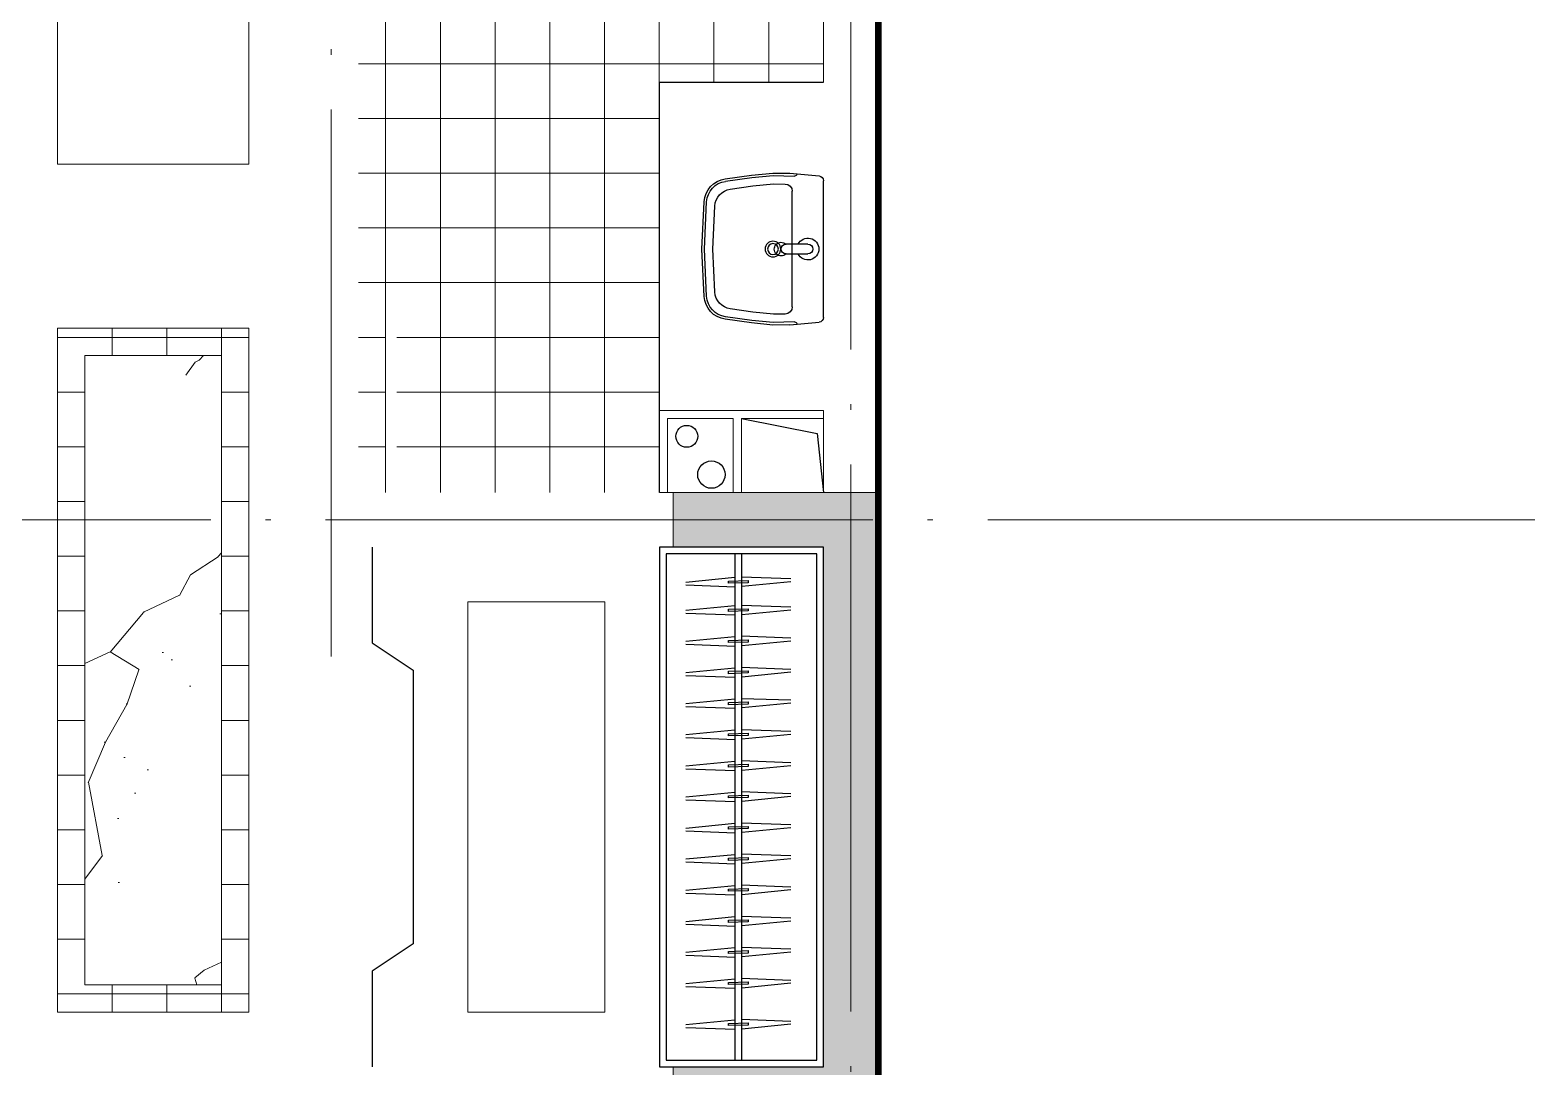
# Model space of a CAD drawing. Extents: x 1117549 to 1295333, y -232649 to -190649.
# Drawn here: x 1186499 to 1191999, y -212667 to -208877 of the extents above; entities that cross this region are included whole.
import ezdxf

# ---------------------------------------------------------------- set-up
doc = ezdxf.new("R2010")
doc.units = 0
doc.header["$LTSCALE"] = 1000
doc.header["$MEASUREMENT"] = 0
for name, pattern in [('ACO-DASHED', [3, 2, -1]), ('DASH', [0.35, 0.25, -0.1]), ('DOTE', [2.42, 2, -0.2, 0.02, -0.2])]:
    doc.linetypes.add(name, pattern=pattern)
for name, color, linetype in [('A-Bath', 185, 'CONTINUOUS'), ('A-Furniture', 252, 'CONTINUOUS'), ('A-Others', 45, 'ACO-DASHED'), ('A-Plumbing', 4, 'CONTINUOUS'), ('图层1', 6, 'CONTINUOUS')]:
    doc.layers.add(name, color=color, linetype=linetype)
for name, color, linetype, lineweight in [('A-c', 30, 'CONTINUOUS', 0), ('A-Wall-2', 123, 'CONTINUOUS', 15), ('dote', 252, 'DOTE', 0), ('PUB_HATCH', 8, 'CONTINUOUS', 0), ('铺地', 147, 'CONTINUOUS', 0)]:
    doc.layers.add(name, color=color, linetype=linetype, lineweight=lineweight)
pattern_1 = [(180, (2354198.9, 0), (0, 200), []), (90, (2354198.9, 0), (200, 1e-14), [])]

# ---------------------------------------------------------------- blocks, each defined once
blk = doc.blocks.new('adfaf')
at = {"layer": 'A-Furniture', "linetype": 'ByBlock', "lineweight": -2}
for p, q in [((1167799.5, -209016.7), (1167799.5, -208416.7)), ((1167799.5, -208416.7), (1169699.5, -208416.7, 0)), ((1167824.5, -208991.7), (1167824.5, -208441.7)), ((1167824.5, -208441.7), (1169674.5, -208441.7, 0)), ((1169674.5, -208441.7, 0), (1169674.5, -208991.7, 0)), ((1169699.5, -208416.7, 0), (1169699.5, -209016.7, 0)), ((1167955.5, -208536.7), (1167937.5, -208715.7)), ((1167965.5, -208536.7), (1167972.5, -208716.7)), ((1168105.5, -208536.7), (1168087.5, -208715.7)), ((1168115.5, -208536.7), (1168122.5, -208716.7)), ((1168218.5, -208536.7), (1168201.5, -208715.7)), ((1168229.5, -208536.7), (1168236.5, -208716.7)), ((1168332.5, -208536.7), (1168315.5, -208715.7)), ((1168343.5, -208536.7), (1168349.5, -208716.7)), ((1168446.5, -208536.7), (1168428.5, -208715.7)), ((1168456.5, -208536.7), (1168463.5, -208716.7)), ((1168559.5, -208536.7), (1168542.5, -208715.7)), ((1168570.5, -208536.7), (1168577.5, -208716.7)), ((1168673.5, -208536.7), (1168656.5, -208715.7)), ((1168684.5, -208536.7), (1168690.5, -208716.7)), ((1168787.5, -208536.7), (1168769.5, -208715.7)), ((1168797.5, -208536.7), (1168804.5, -208716.7)), ((1168900.5, -208536.7), (1168883.5, -208715.7)), ((1168911.5, -208536.7), (1168918.5, -208716.7)), ((1169014.5, -208536.7), (1168997.5, -208715.7)), ((1169025.5, -208536.7), (1169031.5, -208716.7)), ((1169128.5, -208536.7), (1169111.5, -208715.7)), ((1169139.5, -208536.7), (1169145.5, -208716.7)), ((1169242.5, -208536.7), (1169224.5, -208715.7)), ((1169252.5, -208536.7), (1169259.5, -208716.7)), ((1169355.5, -208536.7), (1169338.5, -208715.7)), ((1169366.5, -208536.7), (1169373.5, -208716.7)), ((1169469.5, -208536.7), (1169452.5, -208715.7)), ((1169480.5, -208536.7), (1169486.5, -208716.7)), ((1169572.5, -208536.7), (1169555.5, -208715.7)), ((1169583.5, -208536.7), (1169589.5, -208716.7)), ((1169674.5, -208716.7, 0), (1167824.5, -208716.7)), ((1167952.5, -208692.7), (1167950.5, -208764.7)), ((1167960.5, -208692.7), (1167952.5, -208692.7)), ((1167958.5, -208764.7), (1167960.5, -208692.7)), ((1168102.5, -208692.7), (1168100.5, -208764.7)), ((1168110.5, -208692.7), (1168102.5, -208692.7)), ((1168108.5, -208764.7), (1168110.5, -208692.7)), ((1168215.5, -208692.7), (1168213.5, -208764.7)), ((1168224.5, -208692.7), (1168215.5, -208692.7)), ((1168221.5, -208764.7), (1168224.5, -208692.7)), ((1168329.5, -208692.7), (1168327.5, -208764.7)), ((1168337.5, -208692.7), (1168329.5, -208692.7)), ((1168335.5, -208764.7), (1168337.5, -208692.7)), ((1168443.5, -208692.7), (1168441.5, -208764.7)), ((1168451.5, -208692.7), (1168443.5, -208692.7)), ((1168449.5, -208764.7), (1168451.5, -208692.7)), ((1168556.5, -208692.7), (1168554.5, -208764.7)), ((1168565.5, -208692.7), (1168556.5, -208692.7)), ((1168562.5, -208764.7), (1168565.5, -208692.7)), ((1168670.5, -208692.7), (1168668.5, -208764.7)), ((1168678.5, -208692.7), (1168670.5, -208692.7)), ((1168676.5, -208764.7), (1168678.5, -208692.7)), ((1168784.5, -208692.7), (1168782.5, -208764.7)), ((1168792.5, -208692.7), (1168784.5, -208692.7)), ((1168790.5, -208764.7), (1168792.5, -208692.7)), ((1168897.5, -208692.7), (1168895.5, -208764.7)), ((1168906.5, -208692.7), (1168897.5, -208692.7)), ((1168903.5, -208764.7), (1168906.5, -208692.7)), ((1169011.5, -208692.7), (1169009.5, -208764.7)), ((1169019.5, -208692.7), (1169011.5, -208692.7)), ((1169017.5, -208764.7), (1169019.5, -208692.7)), ((1169125.5, -208692.7), (1169123.5, -208764.7)), ((1169133.5, -208692.7), (1169125.5, -208692.7)), ((1169131.5, -208764.7), (1169133.5, -208692.7)), ((1169239.5, -208692.7), (1169236.5, -208764.7)), ((1169247.5, -208692.7), (1169239.5, -208692.7)), ((1169245.5, -208764.7), (1169247.5, -208692.7)), ((1169352.5, -208692.7), (1169350.5, -208764.7)), ((1169360.5, -208692.7), (1169352.5, -208692.7)), ((1169358.5, -208764.7), (1169360.5, -208692.7)), ((1169466.5, -208692.7), (1169464.5, -208764.7)), ((1169474.5, -208692.7), (1169466.5, -208692.7)), ((1169472.5, -208764.7), (1169474.5, -208692.7)), ((1169569.5, -208692.7), (1169567.5, -208764.7)), ((1169577.5, -208692.7), (1169569.5, -208692.7)), ((1169575.5, -208764.7), (1169577.5, -208692.7)), ((1169674.5, -208740.7, 0), (1167824.5, -208740.7)), ((1167943.5, -208919.7), (1167937.5, -208739.7)), ((1167950.5, -208764.7), (1167958.5, -208764.7)), ((1167954.5, -208919.7), (1167971.5, -208740.7)), ((1168093.5, -208919.7), (1168087.5, -208739.7)), ((1168100.5, -208764.7), (1168108.5, -208764.7)), ((1168104.5, -208919.7), (1168121.5, -208740.7)), ((1168207.5, -208919.7), (1168200.5, -208739.7)), ((1168213.5, -208764.7), (1168221.5, -208764.7)), ((1168218.5, -208919.7), (1168235.5, -208740.7)), ((1168321.5, -208919.7), (1168314.5, -208739.7)), ((1168327.5, -208764.7), (1168335.5, -208764.7)), ((1168331.5, -208919.7), (1168349.5, -208740.7)), ((1168434.5, -208919.7), (1168428.5, -208739.7)), ((1168441.5, -208764.7), (1168449.5, -208764.7)), ((1168445.5, -208919.7), (1168462.5, -208740.7)), ((1168548.5, -208919.7), (1168541.5, -208739.7)), ((1168554.5, -208764.7), (1168562.5, -208764.7)), ((1168559.5, -208919.7), (1168576.5, -208740.7)), ((1168662.5, -208919.7), (1168655.5, -208739.7)), ((1168668.5, -208764.7), (1168676.5, -208764.7)), ((1168672.5, -208919.7), (1168690.5, -208740.7)), ((1168775.5, -208919.7), (1168769.5, -208739.7)), ((1168782.5, -208764.7), (1168790.5, -208764.7)), ((1168786.5, -208919.7), (1168803.5, -208740.7)), ((1168889.5, -208919.7), (1168882.5, -208739.7)), ((1168895.5, -208764.7), (1168903.5, -208764.7)), ((1168900.5, -208919.7), (1168917.5, -208740.7)), ((1169003.5, -208919.7), (1168996.5, -208739.7)), ((1169009.5, -208764.7), (1169017.5, -208764.7)), ((1169014.5, -208919.7), (1169031.5, -208740.7)), ((1169117.5, -208919.7), (1169110.5, -208739.7)), ((1169123.5, -208764.7), (1169131.5, -208764.7)), ((1169127.5, -208919.7), (1169145.5, -208740.7)), ((1169230.5, -208919.7), (1169224.5, -208739.7)), ((1169236.5, -208764.7), (1169245.5, -208764.7)), ((1169241.5, -208919.7), (1169258.5, -208740.7)), ((1169344.5, -208919.7), (1169337.5, -208739.7)), ((1169350.5, -208764.7), (1169358.5, -208764.7)), ((1169355.5, -208919.7), (1169372.5, -208740.7)), ((1169458.5, -208919.7), (1169451.5, -208739.7)), ((1169464.5, -208764.7), (1169472.5, -208764.7)), ((1169468.5, -208919.7), (1169486.5, -208740.7)), ((1169561.5, -208919.7), (1169554.5, -208739.7)), ((1169567.5, -208764.7), (1169575.5, -208764.7)), ((1169571.5, -208919.7), (1169589.5, -208740.7)), ((1169674.5, -208991.7, 0), (1167824.5, -208991.7)), ((1169699.5, -209016.7, 0), (1167799.5, -209016.7))]:
    blk.add_line(p, q, dxfattribs=at)
blk = doc.blocks.new('A-Lavatory-Washbowl-d')
at = {"layer": 'A-Bath'}
for p, q in [((-249.9, 0), (249.9, 0)), ((-277.2, -123.3), (-267.5, -16)), ((277.2, -123.3), (267.5, -16)), ((-266.7, -105.9), (-268.9, -184.4)), ((-18, -137.2), (-18, -57.2)), ((18, -57.2), (18, -137.2)), ((268.9, -184.4), (266.7, -105.9)), ((-277.2, -123.3), (-277.7, -184.8)), ((-237.7, -140.6), (-238, -183.1)), ((-211.3, -114.4), (211.3, -114.4)), ((238, -183.1), (237.7, -140.6)), ((277.7, -184.8), (277.2, -123.3)), ((-277.7, -184.8), (-270.2, -263.3)), ((-268.9, -184.4), (-261.4, -262.3)), ((-238, -183.1), (-230.8, -258.6)), ((230.8, -258.6), (238, -183.1)), ((261.4, -262.3), (268.9, -184.4)), ((270.2, -263.3), (277.7, -184.8)), ((-270.2, -263.3), (-256.2, -359.3)), ((-261.4, -262.3), (-247.5, -358.2)), ((-230.8, -258.6), (-218.9, -340.8)), ((218.9, -340.8), (230.8, -258.6)), ((247.5, -358), (261.4, -262.3)), ((256.2, -359.3), (270.2, -263.3)), ((-173.1, -436.1), (0, -444.4)), ((-172.7, -427.3), (0, -435.6)), ((-156.7, -397.2), (0, -404.8)), ((0, -404.8), (156.7, -397.2)), ((0, -435.6), (172.7, -427.3)), ((0, -444.4), (173.1, -436.1))]:
    blk.add_line(p, q, dxfattribs=at)
for radius in [28.6, 19.8]:
    blk.add_circle((0, -184.8), radius, dxfattribs=at)
for centre, radius, start, end in [((-249.9, -17.6), 17.6, 90, 174.8181), ((0, -57.2), 40, 296.7437, 243.2563), ((0, -57.2), 18, 0, 180), ((249.9, -17.6), 17.6, 5.1819, 90), ((-275.5, -105.8), 8.8, 359.571, 84.8181), ((275.5, -105.8), 8.8, 95.1819, 180.429), ((-211.3, -140.8), 26.4, 90, 179.571), ((-0.4, -155.2), 25, 134.7762, 42.7421), ((0, -137.2), 18, 180, 0), ((211.3, -140.8), 26.4, 0.429, 90), ((-168.9, -348.2), 88, 187.2421, 267.2561), ((-168.9, -348.2), 79.2, 187.2421, 267.2561), ((-153.6, -331.3), 66, 188.2775, 267.2561), ((153.6, -331.3), 66, 272.7439, 351.7186), ((168.8, -348.1), 79.3, 272.8009, 352.815), ((168.9, -348.2), 88, 272.7439, 352.7579)]:
    blk.add_arc(centre, radius, start, end, dxfattribs=at)
blk = doc.blocks.new('dsdgd')
at = {"layer": 'PUB_HATCH'}
h = blk.add_hatch(color=256, dxfattribs=at)
h.paths.add_polyline_path([(1180899.5, -214316.7), (1180699.5, -214316.7), (1180699.5, -212666.7), (1180899.5, -212666.7)])
h.paths.add_polyline_path([(1186399.5, -212666.7), (1185499.5, -212666.7), (1185499.5, -214316.7), (1185699.5, -214316.7), (1185699.5, -212866.7), (1186399.5, -212866.7)])
h.paths.add_polyline_path([(1186399.5, -211466.7), (1184299.5, -211466.7), (1184299.5, -210566.7), (1184499.5, -210566.7), (1184499.5, -211266.7), (1186399.5, -211266.7)])
h.paths.add_polyline_path([(1188849.5, -210566.7), (1189599.5, -210566.7), (1189599.5, -212866.7), (1188849.5, -212866.7), (1188849.5, -212666.7), (1189399.5, -212666.7), (1189399.5, -210766.7), (1188849.5, -210766.7)])
h.paths.add_polyline_path([(1188949.5, -217966.7), (1189599.5, -217966.7), (1189599.5, -216316.7), (1189399.5, -216316.7), (1189399.5, -217766.7), (1188949.5, -217766.7)])
h.paths.add_polyline_path([(1185499.5, -217766.7), (1185174.5, -217766.7), (1185174.5, -217966.7), (1185499.5, -217966.7), (1185499.5, -219016.7), (1185174.5, -219016.7), (1185174.5, -219216.7), (1185699.5, -219216.7), (1185699.5, -217266.7), (1186899.5, -217266.7), (1186899.5, -217966.7), (1187099.5, -217966.7), (1187099.5, -217066.7), (1185499.5, -217066.7)])
h.paths.add_polyline_path([(1180899.5, -217766.7), (1181224.4, -217766.7), (1181224.4, -217966.7), (1180899.5, -217966.7), (1180899.5, -219016.7), (1181224.4, -219016.7), (1181224.4, -219216.7), (1180699.5, -219216.7), (1180699.5, -217066.7), (1180899.5, -217066.7)])
h.paths.add_polyline_path([(1180899.5, -210516.7), (1180899.5, -211466.7), (1180374.5, -211466.7), (1180374.5, -211266.7), (1180699.5, -211266.7), (1180699.5, -210516.7)])
h.paths.add_polyline_path([(1178999.5, -201116.7), (1177799.5, -201116.7), (1177799.5, -201316.7), (1178999.5, -201316.7)])
h.paths.add_polyline_path([(1179049.5, -203316.7), (1178399.5, -203316.7), (1178399.5, -203966.6), (1178599.5, -203966.6), (1178599.5, -203516.7), (1179049.5, -203516.7)])
h.paths.add_polyline_path([(1179074.5, -209266.7), (1179074.5, -209066.7), (1178599.5, -209066.7), (1178599.5, -206966.7), (1180699.5, -206966.7), (1180699.5, -209066.7), (1180174.5, -209066.7), (1180174.5, -209266.7), (1180899.5, -209266.7), (1180899.5, -206766.7), (1178399.5, -206766.7), (1178399.5, -209266.7)])
h.paths.add_polyline_path([(1184299.5, -206166.6), (1184499.5, -206166.6), (1184499.5, -205716.7), (1184949.5, -205716.7), (1184949.5, -205516.7), (1184299.5, -205516.7), (1183849.5, -205516.7), (1183849.5, -205716.7), (1184299.5, -205716.7)])
h.paths.add_polyline_path([(1188949.5, -206966.7), (1189599.5, -206966.7), (1189599.5, -208066.6), (1189399.5, -208066.6), (1189399.5, -207166.7), (1188949.5, -207166.7)])
h.paths.add_polyline_path([(1187049.5, -205516.7), (1187699.5, -205516.7), (1187699.5, -207166.7), (1187499.5, -207166.7), (1187499.5, -205716.7), (1187049.5, -205716.7)])
h.paths.add_polyline_path([(1181799.5, -205716.7), (1180699.5, -205716.7), (1180699.5, -205066.8), (1180899.5, -205066.8), (1180899.5, -205516.7), (1181799.5, -205516.7)])
h.paths.add_polyline_path([(1180249.5, -203316.7), (1180899.5, -203316.7), (1180899.5, -203966.6), (1180699.5, -203966.6), (1180699.5, -203516.7), (1180249.5, -203516.7)])
h.paths.add_polyline_path([(1180249.5, -201116.7), (1180899.5, -201116.7), (1180899.5, -201766.6), (1180699.5, -201766.6), (1180699.5, -201316.7), (1180249.5, -201316.7)])
h.paths.add_polyline_path([(1173299.5, -214316.7), (1173499.5, -214316.7), (1173499.5, -212666.7), (1173299.5, -212666.7)])
h.paths.add_polyline_path([(1167799.5, -212666.7), (1168699.5, -212666.7), (1168699.5, -214316.7), (1168499.5, -214316.7), (1168499.5, -212866.7), (1167799.5, -212866.7)])
h.paths.add_polyline_path([(1167799.5, -211466.7), (1169899.5, -211466.7), (1169899.5, -210566.7), (1169699.5, -210566.7), (1169699.5, -211266.7), (1167799.5, -211266.7)])
h.paths.add_polyline_path([(1165349.5, -210566.7), (1164599.5, -210566.7), (1164599.5, -212866.7), (1165349.5, -212866.7), (1165349.5, -212666.7), (1164799.5, -212666.7), (1164799.5, -210766.7), (1165349.5, -210766.7)])
h.paths.add_polyline_path([(1165249.5, -217966.7), (1164599.5, -217966.7), (1164599.5, -216316.7), (1164799.5, -216316.7), (1164799.5, -217766.7), (1165249.5, -217766.7)])
h.paths.add_polyline_path([(1168699.5, -217766.7), (1169024.4, -217766.7), (1169024.4, -217966.7), (1168699.5, -217966.7), (1168699.5, -219016.7), (1169024.4, -219016.7), (1169024.4, -219216.7), (1168499.5, -219216.7), (1168499.5, -217266.7), (1167299.5, -217266.7), (1167299.5, -217966.7), (1167099.5, -217966.7), (1167099.5, -217066.7), (1168699.5, -217066.7)])
h.paths.add_polyline_path([(1173299.5, -217766.7), (1172974.5, -217766.7), (1172974.5, -217966.7), (1173299.5, -217966.7), (1173299.5, -219016.7), (1172974.5, -219016.7), (1172974.5, -219216.7), (1173499.5, -219216.7), (1173499.5, -217066.7), (1173299.5, -217066.7)])
h.paths.add_polyline_path([(1177899.5, -218316.7), (1177899.5, -219216.7), (1177699.5, -219216.7), (1177699.5, -218516.7), (1176499.5, -218516.7), (1176499.5, -219216.7), (1176299.5, -219216.7), (1176299.5, -218316.7), (1176999.5, -218316.7), (1176999.5, -217066.7), (1177199.5, -217066.7), (1177199.5, -218316.7)])
h.paths.add_polyline_path([(1177199.5, -211666.7), (1177199.5, -213116.7), (1176999.5, -213116.7), (1176999.5, -211666.7), (1175299.5, -211666.7), (1175299.5, -210516.7), (1175499.5, -210516.7), (1175499.5, -211466.7), (1178699.5, -211466.7), (1178699.5, -210516.7), (1178899.5, -210516.7), (1178899.5, -211666.7)])
h.paths.add_polyline_path([(1173299.5, -210516.7), (1173299.5, -211466.7), (1173824.4, -211466.7), (1173824.4, -211266.7), (1173499.5, -211266.7), (1173499.5, -210516.7)])
h.paths.add_polyline_path([(1175199.5, -201116.7), (1176399.5, -201116.7), (1176399.5, -201316.7), (1175199.5, -201316.7)])
h.paths.add_polyline_path([(1175149.5, -203316.7), (1175799.5, -203316.7), (1175799.5, -203966.6), (1175599.5, -203966.6), (1175599.5, -203516.7), (1175149.5, -203516.7)])
h.paths.add_polyline_path([(1175124.5, -209266.7), (1175124.5, -209066.7), (1175599.5, -209066.7), (1175599.5, -206966.7), (1173499.5, -206966.7), (1173499.5, -209066.7), (1174024.5, -209066.7), (1174024.5, -209266.7), (1173299.5, -209266.7), (1173299.5, -206766.7), (1175799.5, -206766.7), (1175799.5, -209266.7)])
h.paths.add_polyline_path([(1169899.5, -206166.6), (1169699.5, -206166.6), (1169699.5, -205716.7), (1169249.5, -205716.7), (1169249.5, -205516.7), (1169899.5, -205516.7), (1170349.5, -205516.7), (1170349.5, -205716.7), (1169899.5, -205716.7)])
h.paths.add_polyline_path([(1165249.5, -206966.7), (1164599.5, -206966.7), (1164599.5, -208066.6), (1164799.5, -208066.6), (1164799.5, -207166.7), (1165249.5, -207166.7)])
h.paths.add_polyline_path([(1167149.5, -205516.7), (1166499.5, -205516.7), (1166499.5, -207166.7), (1166699.5, -207166.7), (1166699.5, -205716.7), (1167149.5, -205716.7)])
h.paths.add_polyline_path([(1172399.5, -205716.7), (1173499.5, -205716.7), (1173499.5, -205066.8), (1173299.5, -205066.8), (1173299.5, -205516.7), (1172399.5, -205516.7)])
h.paths.add_polyline_path([(1173949.5, -203316.7), (1173299.5, -203316.7), (1173299.5, -203966.6), (1173499.5, -203966.6), (1173499.5, -203516.7), (1173949.5, -203516.7)])
h.paths.add_polyline_path([(1173949.5, -201116.7), (1173299.5, -201116.7), (1173299.5, -201766.6), (1173499.5, -201766.6), (1173499.5, -201316.7), (1173949.5, -201316.7)])
at = {"layer": 'A-c'}
blk.add_lwpolyline([(1188849.5, -210566.7), (1189599.5, -210566.7), (1189599.5, -212866.7), (1188849.5, -212866.7), (1188849.5, -212666.7), (1189399.5, -212666.7), (1189399.5, -210766.7), (1188849.5, -210766.7)], close=True, dxfattribs=at)

msp = doc.modelspace()

# ---------------------------------------------------------------- hatches: boundary and pattern name
at = {"layer": '铺地'}
h = msp.add_hatch(dxfattribs=at)
h.set_pattern_fill('_USER', color=256, scale=200, style=0, double=1, pattern_type=0)
h.set_pattern_definition(pattern_1)
h.paths.add_polyline_path([(1187699.5, -208066.7), (1187804.5, -208066.7), (1189394.5, -208066.7, 0.414214), (1189399.5, -208061.7), (1189399.5, -208373.2, 0.403287), (1189381.5, -208357.6, 0.048308), (1189327.3, -208352.5, 0.053985), (1189137.5, -208336.1), (1189131.8, -208336.7), (1189124.2, -208337.6), (1189116.6, -208338.4), (1189108.9, -208339.3), (1189099, -208340.5), (1189088.1, -208341.8), (1189077.3, -208343.2), (1189069.1, -208344.3), (1189063.7, -208345), (1189054.6, -208346.2), (1189045.5, -208347.5), (1189036.4, -208348.8), (1189027.2, -208350.1), (1189018.1, -208351.5), (1189009, -208352.8), (1188999.9, -208354.2), (1188990.8, -208355.6), (1188973, -208358.5), (1188955.2, -208361.4), (1188937.4, -208364.5), (1188919.6, -208367.6), (1188901.8, -208370.8), (1188884, -208374), (1188866.3, -208377.3), (1188848.5, -208380.7), (1188842, -208382), (1188833.6, -208383.7), (1188824.8, -208385.7), (1188817.9, -208387.4), (1188811.9, -208389.1), (1188805.3, -208391), (1188798.3, -208393.3), (1188791.6, -208395.6), (1188784.9, -208398.1), (1188778.4, -208400.8), (1188771.8, -208403.6), (1188765.1, -208406.7), (1188759, -208409.7), (1188753.4, -208412.6), (1188747.2, -208416), (1188739.3, -208420.5), (1188732, -208424.9), (1188724.3, -208429.6), (1188719, -208433), (1188714.3, -208436.3), (1188709.7, -208439.9), (1188705.1, -208443.7), (1188701, -208447.5), (1188697.1, -208451.3), (1188693.5, -208455.2), (1188688.8, -208460.5), (1188684.5, -208465.5), (1188680.8, -208470.2), (1188677.2, -208475.2), (1188673.7, -208480.6), (1188670.7, -208485.7), (1188668, -208490.9), (1188665.5, -208496), (1188662.6, -208502.5), (1188660.2, -208508.2), (1188658.2, -208513.8), (1188656.4, -208519.2), (1188655.1, -208524.3), (1188653.6, -208530.3), (1188652.2, -208536.7), (1188651.2, -208542.1), (1188650.4, -208548.3), (1188649.9, -208554.1), (1188649.7, -208559.2), (1188649.6, -208566.1), (1188649.7, -208573), (1188649.9, -208578.6), (1188650.5, -208584.8), (1188651.4, -208591.3), (1188652.6, -208597.4), (1188654.1, -208604.3), (1188655.6, -208610.5), (1188657.3, -208616.1), (1188659.2, -208621.5), (1188661.1, -208626.4), (1188663.5, -208631.9), (1188665.8, -208637), (1188668, -208641.7), (1188671, -208647.3), (1188674, -208652.4), (1188677, -208657), (1188679.9, -208661.1), (1188683.5, -208665.7), (1188687.2, -208670.1), (1188691.9, -208675.5), (1188696.1, -208680), (1188700, -208684), (1188704.2, -208688), (1188708.8, -208691.9), (1188713.2, -208695.3), (1188717.7, -208698.5), (1188722.2, -208701.5), (1188726.1, -208703.9), (1188731.8, -208707.4), (1188739.1, -208711.9), (1188746.9, -208716.4), (1188753.2, -208719.8), (1188758.7, -208722.6), (1188764.8, -208725.7), (1188771.5, -208728.8), (1188778.1, -208731.6), (1188784.7, -208734.3), (1188791.3, -208736.8), (1188798, -208739.2), (1188805, -208741.4), (1188811.6, -208743.4), (1188817.6, -208745.1), (1188824.5, -208746.8), (1188833.3, -208748.8), (1188841.7, -208750.6), (1188848.2, -208751.8), (1188866, -208755.2), (1188883.7, -208758.6), (1188901.5, -208761.9), (1188919.3, -208765.1), (1188937, -208768.2), (1188954.8, -208771.3), (1188972.7, -208774.2), (1188990.5, -208777.1), (1188999.6, -208778.6), (1189008.7, -208780), (1189017.8, -208781.4), (1189026.9, -208782.7), (1189036, -208784), (1189045.1, -208785.4), (1189054.2, -208786.6), (1189063.3, -208787.9), (1189071.5, -208789), (1189082.3, -208790.4), (1189093.2, -208791.8), (1189101.3, -208792.8), (1189108.5, -208793.6), (1189116.2, -208794.5), (1189123.8, -208795.4), (1189131.4, -208796.3), (1189137.1, -208796.9, 0.053985), (1189327, -208780.8, 0.048308), (1189381.2, -208775.8, 0.403312), (1189399.1, -208760.2), (1189399.1, -208760.2), (1189399.5, -208760.2), (1189399.5, -208373.2, -0.000021), (1189399.5, -208373.2), (1189399.5, -208373.2), (1189399.5, -209066.7), (1188799.5, -209066.7), (1188799.5, -210266.7), (1188799.5, -210566.7), (1188593, -210566.7, 0.369737), (1187839.5, -209887), (1187839.5, -209886.7), (1187799.5, -209886.7), (1187799.5, -210566.7), (1187699.5, -210566.7), (1187699.5, -209666.7)])
h = msp.add_hatch(dxfattribs=at)
h.set_pattern_fill('_USER', color=256, scale=200, style=0, double=1, pattern_type=0)
h.set_pattern_definition(pattern_1)
h.paths.add_polyline_path([(1187839.5, -209887, -0.369737), (1188593, -210566.7), (1187839.5, -210566.7)])
h = msp.add_hatch(dxfattribs=at)
h.set_pattern_fill('_USER', color=256, scale=200, style=0, double=1, pattern_type=0)
h.set_pattern_definition(pattern_1)
h.paths.add_polyline_path([(1186699.5, -210066.7), (1187199.5, -210066.7), (1187199.5, -212366.7), (1186699.5, -212366.7)], flags=16)
h.paths.add_polyline_path([(1186599.5, -209966.7), (1187299.5, -209966.7), (1187299.5, -212466.7), (1186599.5, -212466.7)])
h = msp.add_hatch(dxfattribs=at)
h.set_pattern_fill('大理石', color=256, scale=400, angle=65, style=0)
h.set_pattern_definition([(73.012788, (2353900.58, 964.27), (617.07024, 2935.851545), [38.439, -8033.7354]), (46.80141, (2354087.7, 421.02), (2755.56612, 2608.995087), [138.4757, -9554.821]), (54.054604, (2354037.62, 366.15), (1124.212183, 1848.282164), [58.8322, -12295.9236]), (25, (2354072.2, 413.8), (-507.1419, 1087.5693), [17.1429, -1782.857]), (43.43495, (2353874.33, 939.4), (1631.35402, 760.71287), [36.1403, -3758.5928]), (303.530766, (2353874.33, 939.42), (507.141923, -1087.569336), [57.7821, -12076.4664]), (35.784298, (2353807.15, 819.82), (6018.274153, 4130.420836), [122.1575, -12704.3772]), (52.867004, (2354685.892, 233.393), (6128.2024835, 8153.8416955), [281.1783, -58766.2596]), (115, (2354917.8, 360.6), (1631.354, 760.713), [0, -1200]), (50.016893, (2354886.23, 1203.21), (3879.778216, 4457.277306), [189.1765, -19674.3576]), (33.5608896, (2354045.844, 1322.037), (13667.902231, 9021.5544822), [268.7082, -56160.0072]), (32.1250164, (2354473.58, 790.11), (7649.628208, 4891.1336386), [138.2101, -28885.9176]), (38.24052, (2354182.485, 521.966), (4386.9201272, 3369.7079667), [299.3871, -31136.2608]), (115, (2354262.3, 352.8), (1631.354, 760.713), [0, -1200]), (115, (2354236.7, 362.1), (1631.354, 760.713), [0, -1200]), (115, (2354267, 525.2), (1631.354, 760.713), [0, -1200]), (115, (2354475.4, 579.8), (1631.354, 760.713), [0, -1200]), (55.963757, (2354417.63, 707.28), (1124.21219, 1848.282151), [99.9592, -20891.4672]), (115, (2354470.6, 788.6), (1631.354, 760.713), [0, -1200]), (115, (2354476.6, 622.9), (1631.354, 760.713), [0, -1200]), (115, (2354556.9, 724.2), (1631.354, 760.713), [0, -1200]), (115, (2354424.2, 598.5), (1631.354, 760.713), [0, -1200]), (64.80557, (2354018.87, 1177.06), (1124.212103, 1848.282217), [44.63, -9327.6696]), (25, (2353972.3, 1155.3), (-507.1419, 1087.5693), [51.4286, -1748.5714]), (71.33222, (2353944.45, 1073), (1741.282284, 4784.133775), [86.8966, -18161.3904]), (25, (2353928.9, 1065.8), (-507.1419, 1087.5693), [17.1429, -1782.857]), (75.194429, (2353911.8, 1001.03), (617.070277, 2935.851538), [66.945, -13991.5044]), (115, (2354095.9, 892.1), (1631.354, 760.713), [0, -1200]), (115, (2354021.2, 1181), (1631.354, 760.713), [0, -1200]), (115, (2354021.2, 1181), (1631.354, 760.713), [0, -1200]), (85.642247, (2354037.87, 1217.44), (109.928287, 4023.420902), [104.9003, -10909.6355]), (115, (2354130.8, 1227.5), (1631.354, 760.713), [0, -1200]), (328.690068, (2354886.23, 1203.21), (2645.637823, -1414.425844), [123.6189, -12856.3656]), (106.869898, (2354724.26, 982.665), (-3440.065098, 11636.4062345), [121.2183, -25334.6256]), (67.137595, (2354806.69, 724.77), (2865.4943882, 6632.415991), [161.8263, -33821.6988]), (100.379126, (2354855.63, 457.56), (-1411.4973914, 7286.1289516), [271.654, -28252.02]), (115, (2354915.5, 593.5), (1631.354, 760.713), [0, -1200]), (96.565051, (2354590.63, 863.6), (-397.213645, 5110.990247), [54.2105, -11329.989]), (98.300756, (2354584.43, 917.46), (-507.14181, 1087.56936), [29.8294, -6234.3544]), (13.906277, (2354580.12, 946.98), (12433.761847, 3149.85134), [148.489, -31034.1984]), (115, (2354715.2, 840.5), (1631.354, 760.713), [0, -1200]), (115, (2354727.6, 983.5), (1631.354, 760.713), [0, -1200]), (115, (2354609.3, 748.6), (1631.354, 760.713), [0, -1200]), (115, (2355023.7, 771.7), (1631.354, 760.713), [0, -1200]), (115, (2354978.3, 686.7), (1631.354, 760.713), [0, -1200]), (70.8550974, (2354947.45, 1011.08), (1741.2822883, 4784.133781), [135.3755, -28293.4824]), (60.417055, (2354869.56, 873.88), (1124.2120947, 1848.2822156), [157.765, -32972.8848]), (115, (2354947.8, 1013), (1631.354, 760.713), [0, -1200]), (115, (2354938.7, 817.1), (1631.354, 760.713), [0, -1200]), (115, (2354947.8, 1013), (1631.354, 760.713), [0, -1200]), (115, (2354867, 872.9), (1631.354, 760.713), [0, -1200]), (39.931417, (2354689.08, 1098.67), (4386.920137, 3369.70796), [44.3548, -9270.15]), (25, (2354723.1, 1127.1), (-507.1419, 1087.5693), [180, -1620]), (64.80557, (2355317.36, 1637.53), (1124.212103, 1848.282217), [44.63, -9327.6696]), (115, (2355112.2, 1174.6), (1631.354, 760.713), [0, -1200]), (115, (2355078.5, 1201.4), (1631.354, 760.713), [0, -1200]), (115, (2355178.6, 1077.9), (1631.354, 760.713), [0, -1200]), (115, (2355289.2, 1342.2), (1631.354, 760.713), [0, -1200]), (61.869898, (2355139.85, 1409.74), (1124.212101, 1848.282217), [85.7143, -17914.2852]), (25, (2355007.8, 1348.2), (-507.1419, 1087.5693), [145.7143, -1654.2857]), (115, (2355010.3, 1349.6), (1631.354, 760.713), [0, -1200]), (91.80141, (2355318.72, 1594.03), (109.928274, 4023.420907), [43.5187, -9095.409]), (48.96249, (2355300.25, 1572.8), (2755.56612, 2608.99509), [28.1396, -5881.175]), (48.96249, (2355281.77, 1551.6), (2755.56612, 2608.99509), [28.1396, -5881.175]), (33.130102, (2355180.26, 1485.33), (7649.628168, 4891.133705), [121.2183, -25334.6256]), (25, (2355336.4, 1677.9), (-507.1419, 1087.5693), [42.8571, -1757.1428]), (115, (2355446.4, 1583.8), (1631.354, 760.713), [0, -1200])])
h.paths.add_polyline_path([(1186699.5, -210066.7), (1187199.5, -210066.7), (1187199.5, -212366.7), (1186699.5, -212366.7)])

# ---------------------------------------------------------------- linework, layer by layer
at = {"layer": 'A-Bath'}
msp.add_lwpolyline([(1188799.5, -210266.7), (1188799.5, -209066.7), (1189399.5, -209066.7)], dxfattribs=at)
at = {"layer": 'A-Furniture'}
msp.add_lwpolyline([(1187749.5, -210766.7), (1187749.5, -211116.7), (1187899.5, -211216.7), (1187899.5, -212216.7), (1187749.5, -212316.7), (1187749.5, -212666.7)], dxfattribs=at)
at = {"layer": 'A-Others', "linetype": 'ByBlock'}
msp.add_lwpolyline([(1189099.5, -210296.7), (1189376.5, -210350.8), (1189399.5, -210566.7)], dxfattribs=at)
at = {"layer": 'A-Plumbing'}
for centre, radius in [((1188899.5, -210361.7), 40), ((1188989.5, -210501.7), 50)]:
    msp.add_circle(centre, radius, dxfattribs=at)
at = {"layer": 'A-Wall-2'}
for points in [[(1189069.5, -210566.7), (1188799.5, -210566.7), (1188799.5, -210266.7), (1189399.5, -210266.7), (1189399.5, -210566.7), (1189099.5, -210566.7)], [(1189069.5, -210566.7), (1188829.5, -210566.7), (1188829.5, -210296.7), (1189069.5, -210296.7), (1189069.5, -210566.7)], [(1189099.5, -210566.7), (1189099.5, -210296.7), (1189399.5, -210296.7), (1189399.5, -210566.7), (1189099.5, -210566.7)]]:
    msp.add_lwpolyline(points, dxfattribs=at)
at = {"layer": 'dote'}
for p, q in [((1187599.5, -211166.7, 0), (1187599.5, -199574.9, 0)), ((1189499.5, -219724.4, 0), (1189499.5, -199574.9, 0)), ((1191999.5, -210666.7), (1162199.5, -210666.7))]:
    msp.add_line(p, q, dxfattribs=at)
at = {"layer": '铺地', "color": 3, "linetype": 'DASH', "const_width": 25}
msp.add_lwpolyline([(1180899.5, -200616.7), (1173299.5, -200616.7), (1173299.5, -205316.7), (1166499.5, -205316.7), (1166499.5, -206966.7), (1164599.5, -206966.7), (1164599.5, -218066.7), (1168499.5, -218066.7), (1168499.5, -219316.7), (1185699.5, -219316.7), (1185699.5, -218066.7), (1189599.5, -218066.7), (1189599.5, -206966.7), (1187699.5, -206966.7), (1187699.5, -205316.7), (1180899.5, -205316.7)], close=True, dxfattribs=at)
at = {"layer": '铺地', "elevation": 0}
for points in [[(1186599.5, -208416.7), (1187299.5, -208416.7), (1187299.5, -209366.7), (1186599.5, -209366.7)], [(1188599.5, -210966.7), (1188099.5, -210966.7), (1188099.5, -212466.7), (1188599.5, -212466.7)]]:
    msp.add_lwpolyline(points, close=True, dxfattribs=at)
at = {"layer": '铺地'}
for points in [[(1186599.5, -209966.7), (1187299.5, -209966.7), (1187299.5, -212466.7), (1186599.5, -212466.7)], [(1186699.5, -210066.7), (1187199.5, -210066.7), (1187199.5, -212366.7), (1186699.5, -212366.7)]]:
    msp.add_lwpolyline(points, close=True, dxfattribs=at)

# ---------------------------------------------------------------- block references
at = {"layer": 'A-Bath', "xscale": -1, "rotation": 270}
msp.add_blockref('A-Lavatory-Washbowl-d', (1189399.5, -209677.1), dxfattribs=at)
msp.add_blockref('A-Lavatory-Washbowl-d', (1189399.5, -209677.1), dxfattribs=at)
at = {"layer": 'A-c'}
msp.add_blockref('dsdgd', (0, 0), dxfattribs=at)
at = {"layer": '图层1', "color": 3, "xscale": -1, "rotation": 270}
msp.add_blockref('adfaf', (1397816.2, -1380466.2), dxfattribs=at)

doc.saveas('drawing.dxf')
